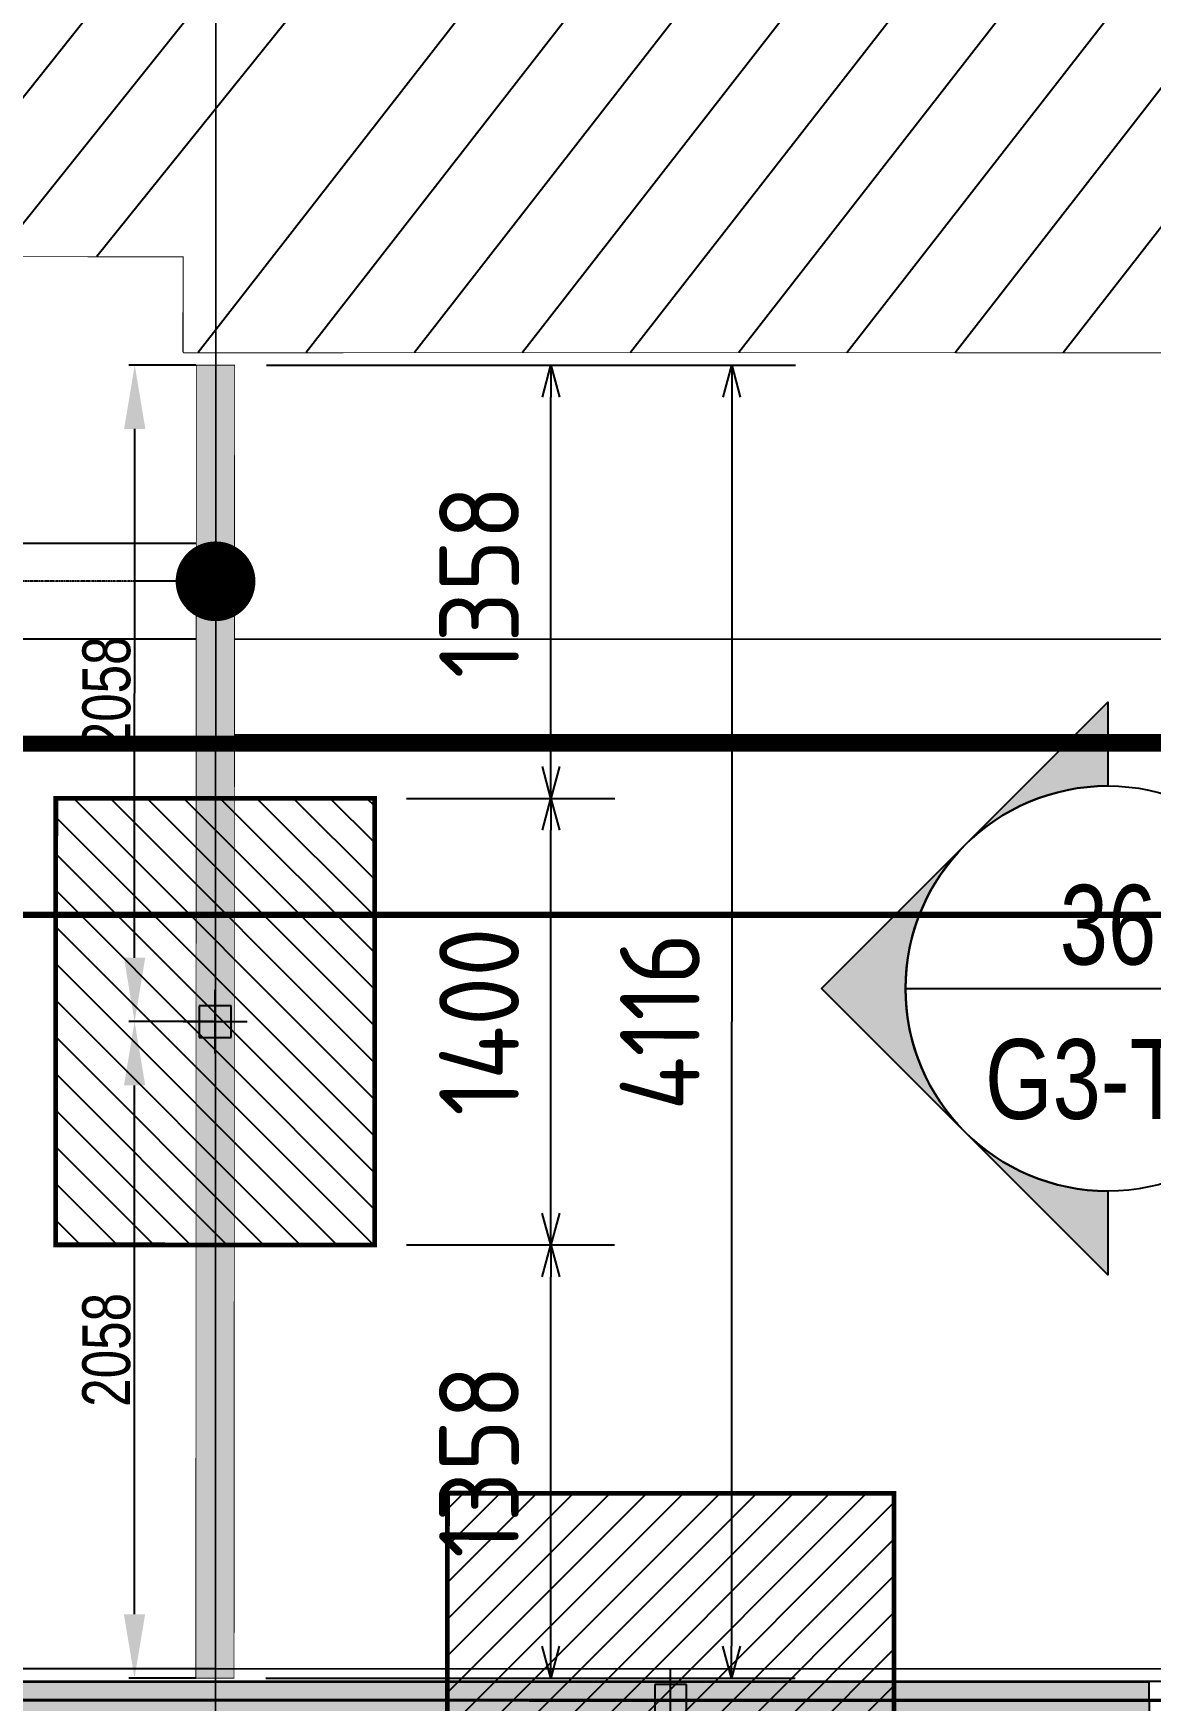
# Model space of a CAD drawing. Header units: centimetres. Extents: x -6122352 to 7132207, y -1694241 to 1947892.
# Drawn here: x 122251 to 125755, y -108471 to -103244 of the extents above; entities that cross this region are included whole.
import ezdxf
from ezdxf.enums import TextEntityAlignment as Align
from ezdxf.xclip import XClip

# ---------------------------------------------------------------- set-up
doc = ezdxf.new("R2010")
doc.units = ezdxf.units.CM
doc.header["$MEASUREMENT"] = 0
doc.header["$XCLIPFRAME"] = 2
doc.header["$PDMODE"] = 66
doc.header["$PDSIZE"] = 100
doc.linetypes.add('DASHED2', pattern=[0.375, 0.25, -0.125])
doc.linetypes.add('XR-AR-END-SETTING OUT PLAN$0$23261-XR-AR-SI-GF$0$HIDDEN', pattern=[0.375, 0.25, -0.125])
for name, color, linetype in [('00-MI-DIM', 7, 'Continuous'), ('23585-XR-AR-BOUNDARY WALLS AND SETBACKS$0$setback', 7, 'XR-AR-END-SETTING OUT PLAN$0$23261-XR-AR-SI-GF$0$HIDDEN'), ('@MI-FOOTINGS', 7, 'Continuous'), ('@MI-REF LAYER', 7, 'Continuous'), ('@MI-TYPE-02', 6, 'Continuous'), ('B_TH_4', 7, 'Continuous'), ('XR-AR-END-SETTING OUT PLAN$0$23585-XR-AR-END-GROUND FLOOR$0$A-Flor-Strs', 1, 'Continuous'), ('XR-AR-MID-SETTING OUT FOR MASTER$0$23585-XR-AR-MID-GROUND FLOOR$0$A-Flor-Strs', 1, 'Continuous')]:
    doc.layers.add(name, color=color, linetype=linetype)
doc.layers.add('08-Compound Wall-2', color=6, linetype='Continuous', lineweight=25, true_color=0xff00ff)
doc.layers.add('23585-XR-AR-DAMAC PLOT LIMITS$0$1-End units', color=7, linetype='Continuous', lineweight=5, true_color=0xf8991e)
for name, color, linetype, lineweight in [('23585-XR-AR-DAMAC PLOT LIMITS$0$1-Mid units', 41, 'Continuous', 5), ('@ Foundations', 4, 'DASHED2', 50), ('A-ANNO-TEXT', 3, 'Continuous', 25), ('XR-AR-END-SETTING OUT PLAN$0$23585-XR-AR-END-GROUND FLOOR$0$A-GLAZ-SILL', 8, 'Continuous', 5), ('XR-AR-END-SETTING OUT PLAN$0$23585-XR-AR-END-GROUND FLOOR$0$A-GLAZ-WNDO', 232, 'Continuous', 9), ('XR-AR-END-SETTING OUT PLAN$0$23585-XR-AR-END-GROUND FLOOR$0$A-WALL', 7, 'Continuous', 30), ('XR-AR-MID-SETTING OUT FOR MASTER$0$23585-XR-AR-MID-GROUND FLOOR$0$$A-GLAZ-WNDO', 232, 'Continuous', 9), ('XR-AR-MID-SETTING OUT FOR MASTER$0$23585-XR-AR-MID-GROUND FLOOR$0$A-GLAZ-SILL', 8, 'Continuous', 5), ('XR-AR-MID-SETTING OUT FOR MASTER$0$23585-XR-AR-MID-GROUND FLOOR$0$A-GLAZ-WNDO', 232, 'Continuous', 9), ('XR-AR-MID-SETTING OUT FOR MASTER$0$23585-XR-AR-MID-GROUND FLOOR$0$A-WALL', 7, 'Continuous', 30)]:
    doc.layers.add(name, color=color, linetype=linetype, lineweight=lineweight)
doc.styles.add('Arial Narrow', font='ARIALN.TTF', dxfattribs={"width": 0.95, "height": 500})
doc.styles.add('JWC 1.50MM', font='GOTHIC.TTF', dxfattribs={"width": 0.8, "height": 1.5})
doc.styles.add('Schueco-BEMSTIL', font='isocpeur.ttf', dxfattribs={"width": 0.9})
doc.dimstyles.new('JWC - 1.5', dxfattribs={"dimtxt": 1.5, "dimasz": 2, "dimexe": 0.18, "dimexo": 0.06, "dimgap": 0.09, "dimtad": 1, "dimtoh": 1, "dimdec": 0, "dimzin": 0, "dimdsep": 46, "dimtxsty": 'JWC 1.50MM', "dimcen": 0.09, "dimclrd": 1, "dimclre": 1, "dimclrt": 2, "dimadec": 0, "dimazin": 0, "dimtfac": 1, "dimtdec": 0, "dimtofl": 0, "dimtmove": 0, "dimatfit": 3, "dimfxl": 30, "dimtolj": 1, "dimtzin": 0, "dimarcsym": 0})
doc.dimstyles.new('MI- JWC-TXT-2.5 MM', dxfattribs={"dimscale": 1.5, "dimtxt": 2.5, "dimasz": 1, "dimexe": 2, "dimexo": 1, "dimgap": 1, "dimtad": 1, "dimdec": 0, "dimdsep": 46, "dimtxsty": 'Schueco-BEMSTIL', "dimblk": 'OPEN30', "dimcen": 0, "dimdle": 2, "dimclrd": 140, "dimclre": 8, "dimclrt": 40, "dimadec": 0, "dimazin": 2, "dimtfac": 1, "dimtdec": 0, "dimtix": 1, "dimtmove": 2, "dimatfit": 3, "dimldrblk": 'OPEN', "dimfxl": 2, "dimlwd": -1, "dimlwe": -1, "dimarcsym": 0})
pattern_1 = [(45, (0, 0), (-57.45242597140699, 57.45242597140699), [])]

# ---------------------------------------------------------------- blocks, each defined once
blk = doc.blocks.new('23585-XR-AR-BOUNDARY WALLS AND SETBACKS')
at = {"layer": '08-Compound Wall-2'}
blk.add_lwpolyline([(496514.6252557298, 2768906.002830742), (496532.2463287459, 2768889.856587013), (496534.3067708811, 2768892.105257509), (496538.3601700577, 2768896.529056611), (496542.4137756815, 2768900.952862748), (496546.4671700585, 2768905.376656611), (496550.520570064, 2768909.800456605), (496554.5739700577, 2768914.224256611), (496560.6192522304, 2768920.821795322), (496542.9971857687, 2768936.967041038)], dxfattribs=at)
at = {"layer": '23585-XR-AR-BOUNDARY WALLS AND SETBACKS$0$setback', "ltscale": 40, "const_width": 0.05}
blk.add_lwpolyline([(496532.0673623674, 2768893.95391039), (496532.1686264705, 2768894.064425312), (496536.2220017799, 2768898.488198366), (496540.2756266847, 2768902.912025546), (496544.3290017809, 2768907.335798366), (496548.382401789, 2768911.759598364), (496552.4358017773, 2768916.183398364), (496556.5893923498, 2768920.716433185), (496542.2115776765, 2768933.889312271), (496538.0586421989, 2768929.356943275), (496534.0052491076, 2768924.933150815), (496529.9518491079, 2768920.509350816), (496525.8982013824, 2768916.085698731), (496521.844849108, 2768911.661950815), (496517.6903034673, 2768907.127653947), (496532.0673623674, 2768893.95391039)], dxfattribs=at)
blk = doc.blocks.new('A$C9d9485f6')
at = {"layer": 'A-ANNO-TEXT', "rotation": 312.4881850805905}
blk.add_blockref('23585-XR-AR-BOUNDARY WALLS AND SETBACKS', (-2377088.534775567, -1504219.252137818), dxfattribs=at)
blk = doc.blocks.new('23585-XR-AR-DAMAC PLOT LIMITS')
at = {"layer": '23585-XR-AR-DAMAC PLOT LIMITS$0$1-End units', "color": 251, "true_color": 0x636466}
for points in [[(496560.8280999996, 2768920.901699999), (496554.6476999996, 2768914.1567), (496536.9527000003, 2768930.370300001), (496543.1322999997, 2768937.114499999)], [(496578.5225, 2768904.6873), (496572.3428999996, 2768897.9429), (496554.6476999996, 2768914.1567), (496560.8280999996, 2768920.901699999)]]:
    blk.add_lwpolyline(points, close=True, dxfattribs=at)
at = {"layer": '23585-XR-AR-DAMAC PLOT LIMITS$0$1-Mid units', "color": 251, "true_color": 0x636466}
for points in [[(496550.5943, 2768909.732899999), (496532.8992999997, 2768925.9465), (496536.9527000003, 2768930.370300001), (496554.6476999996, 2768914.1567)], [(496550.5943, 2768909.732899999), (496554.6476999996, 2768914.1567), (496572.3428999996, 2768897.9429), (496568.2895, 2768893.519099999)]]:
    blk.add_lwpolyline(points, close=True, dxfattribs=at)
blk = doc.blocks.new('A$Cf093b529')
at = {"layer": 'A-ANNO-TEXT'}
blk.add_blockref('23585-XR-AR-DAMAC PLOT LIMITS', (-495391.9901121984, -2768603.441896566), dxfattribs=at)
blk = doc.blocks.new('XR-AR-END-SETTING OUT PLAN')
at = {"layer": 'XR-AR-END-SETTING OUT PLAN$0$23585-XR-AR-END-GROUND FLOOR$0$A-Flor-Strs', "color": 8}
for points in [[(3000.084657981992, 19773.27214288712), (3000.084658399224, 20973.27214384079), (9090.020709103266, 20973.16710468142)], [(3300.084657981992, 19773.27214288712), (3300.084658041596, 20673.27217292786), (9090.0155365165, 20673.27206735766)]]:
    blk.add_lwpolyline(points, dxfattribs=at)
at = {"layer": 'XR-AR-END-SETTING OUT PLAN$0$23585-XR-AR-END-GROUND FLOOR$0$A-GLAZ-SILL', "color": 252}
blk.add_line((3550.084660366178, 19523.35189294815), (8750.084660485387, 19523.35189342499), dxfattribs=at)
at = {"layer": 'XR-AR-END-SETTING OUT PLAN$0$23585-XR-AR-END-GROUND FLOOR$0$A-GLAZ-WNDO', "color": 252}
for p, q in [((6150.084660366178, 19773.35189342499), (8750.084660246968, 19773.35189294815)), ((7410.084660485387, 19623.35189294815), (7410.084660306573, 19773.35189294815)), ((7460.084660425782, 19773.35189247131), (7460.084660127759, 19623.35189342499)), ((8700.084660306573, 19623.35189294815), (8700.084660485387, 19773.35189342499)), ((8750.084660246968, 19773.35189294815), (8750.084660485387, 19523.35189342499)), ((8750.084660127759, 19623.35189294815), (6150.084660485387, 19623.35189294815))]:
    blk.add_line(p, q, dxfattribs=at)
blk.add_lwpolyline([(7460.084660306573, 19723.35189294815), (8700.084660604596, 19723.35189294815)], dxfattribs=at)
for points in [[(6150.084660425782, 19563.35189294815), (6230.084660366178, 19563.35189390182), (6230.084660485387, 19613.35189342499), (6150.084660485387, 19613.35189342499)], [(6230.084660366178, 19563.35189390182), (7440.084660246968, 19563.35189294815), (7440.084660246968, 19613.35189199448), (6230.084660485387, 19613.35189342499)], [(7520.084660544991, 19563.35189199448), (7440.084660246968, 19563.35189294815), (7440.084660246968, 19613.35189199448), (7520.084660485387, 19613.35189294815)]]:
    blk.add_lwpolyline(points, close=True, dxfattribs=at)
at = {"layer": 'XR-AR-END-SETTING OUT PLAN$0$23585-XR-AR-END-GROUND FLOOR$0$A-WALL', "color": 8}
for points in [[(9250.08550722897, 19773.2721414566), (8750.084660485387, 19773.35278987885), (8750.084660306573, 19523.27034950256), (9250.027719274163, 19523.38991355896)], [(9250.102083459496, 6650.001490592957), (9050.100989297032, 6650.001235485077), (9050.10098965466, 8750.000639915466), (6850.11106570065, 8750.002635478973), (6850.111066058278, 8700.0026679039), (6750.111065879464, 8700.002668380737), (6750.111065879464, 8750.000871658325), (6650.111065939069, 8750.000871658325), (6650.111065283418, 8850.002022743225), (6950.111065164208, 8850.002250671387), (6950.111065879464, 8899.99970960617), (7050.111065879464, 8899.99970817566), (7050.11106570065, 8850.002797603607), (9050.099628582597, 8850.000640392303), (9050.10098899901, 10349.9981546402), (7050.11106581986, 10349.99975156784), (7050.111065998673, 9799.999710083008), (6950.11106570065, 9799.999708652496), (6950.112433806062, 10550.00580835342), (7050.108891561627, 10550.00580835342), (7050.104876235127, 10449.99988079071), (9050.099116638303, 10449.9981546402), (9049.948119357228, 19523.36598014832), (9249.950268521905, 19523.36597967148)]]:
    blk.add_lwpolyline(points, close=True, dxfattribs=at)
blk = doc.blocks.new('END UNIT')
at = {"xscale": 0.001, "yscale": 0.001, "zscale": 0.001}
blk.add_blockref('XR-AR-END-SETTING OUT PLAN', (-9.150201729830158, 0), dxfattribs=at)
blk = doc.blocks.new('XR-AR-MID-SETTING OUT FOR MASTER$0$23585-XR-AR-MID-GROUND FLOOR$0$945-4P-1-101-GROUND FLOOR PLAN$0$XR-MIDDLE-GROUND FLOOR PLAN$0$A$C446944C1')
at = {"layer": 'XR-AR-MID-SETTING OUT FOR MASTER$0$23585-XR-AR-MID-GROUND FLOOR$0$A-GLAZ-SILL', "color": 252}
blk.add_line((-2.733431756496429e-07, -4.737777635455132e-05), (5.199999726377428, -4.737754352390766e-05), dxfattribs=at)
for points in [[(2.208076124545187, -0.02284434624016285), (2.208076124545187, -0.1242443462833762), (2.093846930889413, -0.07354434626176953), (2.208076124545187, -0.02284434624016285)], [(2.991923328721896, -0.02284434624016285), (2.991923328721896, -0.1242443462833762), (3.106152522144839, -0.07354434579610825), (2.991923328721896, -0.02284434624016285)]]:
    blk.add_lwpolyline(points, dxfattribs=at)
at = {"layer": 'XR-AR-MID-SETTING OUT FOR MASTER$0$23585-XR-AR-MID-GROUND FLOOR$0$A-GLAZ-WNDO', "color": 252}
for p, q in [((5.199999726610258, 0.2499526219908148), (-2.735760062932968e-07, 0.2499526222236454)), ((-2.735760062932968e-07, 0.2499526222236454), (-2.733431756496429e-07, -4.737777635455132e-05)), ((0.04999972670339048, 0.0999526223167777), (0.04999972647055984, 0.2499526219908148)), ((1.284999726805836, 0.2499526222236454), (1.284999726805836, 0.09995262185111642)), ((1.334999726619571, 0.09995262208394706), (1.334999726619571, 0.2499526222236454)), ((3.864999726880342, 0.0999526223167777), (3.864999726880342, 0.2499526224564761)), ((3.914999726694077, 0.2499526222236454), (3.914999726694077, 0.09995262185111642)), ((5.149999726563692, 0.09995262254960835), (5.149999726796523, 0.2499526222236454)), ((5.199999726610258, 0.2499526219908148), (5.199999726377428, -4.737754352390766e-05)), ((-2.733431756496429e-07, 0.09995262208394706), (2.599999726517126, 0.09995262185111642)), ((5.199999726610258, 0.0999526223167777), (2.599999726517126, 0.09995262185111642))]:
    blk.add_line(p, q, dxfattribs=at)
for points in [[(1.284999726805836, 0.1999526221770793), (0.04999972647055984, 0.1999526226427406)], [(3.914999726694077, 0.1999526221770793), (5.149999726796523, 0.1999526219442487)]]:
    blk.add_lwpolyline(points, dxfattribs=at)
for points in [[(1.224999726749957, 0.03995262226089835), (1.304999726824462, 0.03995262226089835), (1.304999726824462, 0.08995262207463384), (1.224999726517126, 0.08995262230746448)], [(2.51999972644262, 0.03995262226089835), (1.304999726824462, 0.03995262226089835), (1.304999726824462, 0.08995262207463384), (2.519999726675451, 0.08995262207463384)], [(2.599999726517126, 0.03995262226089835), (2.51999972644262, 0.03995262226089835), (2.519999726675451, 0.08995262207463384), (2.599999726517126, 0.08995262254029512)], [(2.599999726517126, 0.03995262226089835), (2.679999726591632, 0.03995262202806771), (2.679999726591632, 0.08995262254029512), (2.599999726517126, 0.08995262254029512)], [(2.679999726591632, 0.03995262202806771), (3.89499972644262, 0.039952622493729), (3.894999726675451, 0.08995262207463384), (2.679999726591632, 0.08995262254029512)], [(3.974999726749957, 0.039952622493729), (3.89499972644262, 0.039952622493729), (3.894999726675451, 0.08995262207463384), (3.974999726749957, 0.08995262230746448)]]:
    blk.add_lwpolyline(points, close=True, dxfattribs=at)
blk = doc.blocks.new('XR-AR-MID-SETTING OUT FOR MASTER')
at = {"layer": 'XR-AR-MID-SETTING OUT FOR MASTER$0$23585-XR-AR-MID-GROUND FLOOR$0$A-Flor-Strs', "color": 8}
for p, q in [((60.05534254956096, 20672.92354680672), (5940.045863168596, 20672.65234583314)), ((60.04151019822535, 20372.92400187173), (5940.031380742199, 20372.65280095958))]:
    blk.add_line(p, q, dxfattribs=at)
at = {"layer": 'XR-AR-MID-SETTING OUT FOR MASTER$0$23585-XR-AR-MID-GROUND FLOOR$0$A-WALL', "color": 8}
for points in [[(99.99999931454659, 19472.65428209305), (-99.99999925494194, 19472.65428256989), (-99.998236566782, 5500.00000667572), (100.0017631351948, 5500.000006198883), (99.9995484650135, 8850.141927242279), (1100.048611491919, 8850.10940027237), (1100.048611015081, 8950.109399795532), (100.03925588727, 8950.072475910187), (100.0088088810444, 10949.9982419014), (2099.951952844858, 10949.99824142456), (2099.998660355806, 9950.143901348114), (2199.988806992769, 9950.143900871277), (2200.057162195444, 11149.97698402405), (2100.075846284628, 11149.97698354721), (2100.039519578218, 11049.97698402405), (100.0088088810444, 11049.99824142456)], [(100.0000008046627, 19472.65428304672), (400.0004432499409, 19472.65428209305), (400.0004433095455, 19222.70159435272), (99.99999997019768, 19222.70159482956)]]:
    blk.add_lwpolyline(points, close=True, dxfattribs=at)
at = {"layer": 'XR-AR-MID-SETTING OUT FOR MASTER$0$23585-XR-AR-MID-GROUND FLOOR$0$$A-GLAZ-WNDO', "color": 8, "xscale": -1000, "yscale": 1000, "zscale": 1000}
blk.add_blockref('XR-AR-MID-SETTING OUT FOR MASTER$0$23585-XR-AR-MID-GROUND FLOOR$0$945-4P-1-101-GROUND FLOOR PLAN$0$XR-MIDDLE-GROUND FLOOR PLAN$0$A$C446944C1', (5600.000170022249, 19222.70166015625), dxfattribs=at)
blk = doc.blocks.new('MID UNIT')
at = {"xscale": 0.001, "yscale": 0.001, "zscale": 0.001}
blk.add_blockref('XR-AR-MID-SETTING OUT FOR MASTER', (0, 0), dxfattribs=at)
blk = doc.blocks.new('TH_4')
blk.add_blockref('END UNIT', (495802.3053798428, 2769130.514097063))
blk.add_blockref('MID UNIT', (495802.3053798428, 2769130.514097063))
blk = doc.blocks.new('A$C780da55d')
at = {"layer": 'B_TH_4', "xscale": 1.000039159572381, "yscale": 1.000039159572381, "zscale": 1.000039159572381}
blk.add_blockref('TH_4', (-495814.0704651335, -2769239.302089663), dxfattribs=at)
blk = doc.blocks.new('23585-XR-AR-MALDIVE-2$0$TH_4')
blk.add_blockref('A$C780da55d', (495794.655359471, 2769130.864096801))
at = {"layer": '@ Foundations', "linetype": 'DASHED2', "ltscale": 0.25}
blk.add_lwpolyline([(495800.9554024774, 2769144.30675929), (495803.6554024774, 2769144.30675929), (495803.6554024774, 2769149.65675929), (495800.9554024774, 2769149.65675929)], close=True, dxfattribs=at)
blk = doc.blocks.new('A$Cc84df2ca')
at = {"color": 1, "true_color": 0xeb0000, "const_width": 0.01}
blk.add_lwpolyline([(33.14837637357414, 3.778585232794285e-05), (27.1483715409413, 0), (21.1483790515922, 0.0002447874285280704), (15.14837421895936, 0.0002070018090307713), (9.148369384929538, 0.0001692157238721848), (0.001146321650594473, 0.0001739775761961937), (0, 24.00009523076005), (9.14835335733369, 24.00004108878784), (15.14835819089785, 24.00007887603715), (21.14836302306503, 24.00011666072533), (27.14836785756052, 24.00015444727615), (33.14850780414417, 24.00004477263428), (39.14851263724267, 24.00008255988359), (42.29842148628086, 24.00006402377039), (42.29815494269133, 0.0002044944558292627)], close=True, dxfattribs=at)
blk = doc.blocks.new('A$C3d83a01e')
at = {"color": 1, "true_color": 0xeb0000, "const_width": 0.007999999999999997}
blk.add_lwpolyline([(45.15008030319586, 3.749225288629532e-05), (39.1500754696317, 2.328306436538696e-10), (33.15008298167959, 0.0002450824249535799), (27.15007814858109, 0.0002075911033898592), (21.15007331455126, 0.0001700993161648512), (15.15006848284975, 0.0001326084602624178), (9.150063648354262, 9.511574171483517e-05), (1.485226675868034e-05, 0.000223775627091527), (0, 24.00009564775974), (2.850095984525979, 24.0001518309582), (9.150061142165214, 24.00024956325069), (12.00000966666266, 24.00017063063569), (15.14991851523519, 24.00015193992294), (21.14992334926501, 24.00018943217583), (27.15006329584867, 24.00007946393453), (33.15006813034415, 24.00011695548892), (39.15007296297699, 24.00015444681048), (45.15007779654115, 24.0001919392962), (54.29843115294352, 24.00013734982349), (54.29745082743466, 0.0001673968508839607)], close=True, dxfattribs=at)
blk = doc.blocks.new('_Dot')
at = {"color": 0, "linetype": 'ByBlock', "lineweight": -2}
blk.add_line((-0.5, 0), (-1, 0), dxfattribs=at)
at = {"color": 0, "linetype": 'ByBlock', "const_width": 0.5}
blk.add_lwpolyline([(-0.25, 0, 1), (0.25, 0, 1)], format="xyb", close=True, dxfattribs=at)
blk = doc.blocks.new('A$Cc9adf89e')
at = {"color": 1, "true_color": 0xeb0000, "const_width": 0.01}
blk.add_lwpolyline([(34.72859038040042, -22.72902049310505), (28.72858554770937, -22.72905827872455), (22.72859305830207, -22.72881349129602), (16.72858822613489, -22.72885127691552), (10.72858339169761, -22.72888906300068), (1.581360328709707, -22.72888430161402), (1.580214007000905, 1.271036951802671), (10.7285673643928, 1.270982810296118), (16.72857219778234, 1.271020597312599), (22.72857703006594, 1.271058382000774), (28.72858186450321, 1.271096168551594), (34.72872181079583, 1.270986494142562), (40.72872664424358, 1.271024281159043), (43.87863549351459, 1.271005745045841), (43.87836894957582, -22.72885378403589)], close=True, dxfattribs=at)
blk = doc.blocks.new('A$Ce49f4eae')
at = {"color": 1, "true_color": 0xeb0000, "const_width": 0.008}
blk.add_lwpolyline([(45.15010007313685, 0.5988855022005737), (39.15009523957269, 0.5988480099476874), (33.15010275162058, 0.5990930921398103), (27.15009791898774, 0.5990556008182466), (21.15009308495792, 0.5990181090310216), (15.15008825279074, 0.5989806181751192), (9.150083418760914, 0.5989431259222329), (3.462267341092229e-05, 0.5990717853419483), (1.976994099095464e-05, 24.59894365770742), (2.85011575446697, 24.59899984067306), (9.150080912106205, 24.59909757273272), (12.00002943660365, 24.59901864035055), (15.14993828564184, 24.5989999496378), (21.149943119206, 24.59903744189069), (27.15008306578966, 24.59892747364938), (33.15008790028514, 24.59896496543661), (39.15009273291798, 24.59900245675817), (45.15009756648215, 24.59903994901106), (54.29845092335017, 24.59898535953835), (54.29747059784131, 0.5990154063329101)], close=True, dxfattribs=at)
blk = doc.blocks.new('_Open30')
at = {"color": 0, "linetype": 'ByBlock', "lineweight": -2}
for p, q in [((-1, 0.26794919), (0, 0)), ((0, 0), (-1, -0.26794919)), ((0, 0), (-1, 0))]:
    blk.add_line(p, q, dxfattribs=at)
blk = doc.blocks.new('*D1514')
at = {"layer": '@MI-TYPE-02', "color": 8, "transparency": 16777216}
for p, q in [((384376.6838394998, -160713.3230896037), (386035.3078712264, -160713.6180734079)), ((384375.0612903906, -164829.8083645551), (386034.5757604467, -164830.1035067224))]:
    blk.add_line(p, q, dxfattribs=at)
at = {"layer": '@MI-TYPE-02', "color": 140, "transparency": 16777216}
blk.add_line((385835.2900895392, -160813.5825021259), (385834.5935484599, -164730.0679386035), dxfattribs=at)
at = {"layer": 'Defpoints', "color": 0, "transparency": 16777216}
for p in [(384276.6838410813, -160713.3053047535), (384275.0612919721, -164829.7905797049), (385834.5757636097, -164830.067937022)]:
    blk.add_point(p, dxfattribs=at)
at = {"layer": '@MI-TYPE-02', "color": 140, "transparency": 16777216, "xscale": 100, "yscale": 100, "zscale": 100}
for p, rotation in [((385835.3078743894, -160713.5825037074), 89.9898100313855), ((385834.5757636097, -164830.067937022), 269.9898100313856)]:
    blk.add_blockref('_Open30', p, dxfattribs=dict(at, rotation=rotation))
at = {"layer": '@MI-TYPE-02', "color": 40, "transparency": 16777216, "insert": (385609.9418225579, -162771.7852044517), "char_height": 250, "attachment_point": 5, "rotation": 89.98981003138552, "style": 'Schueco-BEMSTIL'}
blk.add_mtext('4116', dxfattribs=at)
blk = doc.blocks.new('_Open')
at = {"color": 0, "linetype": 'ByBlock', "lineweight": -2}
for p, q in [((-1, 0.1666666666666667), (0, 0)), ((-1, -0.1666666666666667), (0, 0)), ((0, 0), (-1, 0))]:
    blk.add_line(p, q, dxfattribs=at)
blk = doc.blocks.new('T2-SINGLE FOOTING')
at = {"layer": '@MI-FOOTINGS', "transparency": 33554679}
h = blk.add_hatch(dxfattribs=at)
h.set_pattern_fill('ANSI31', color=8, scale=650)
h.set_pattern_definition(pattern_1)
h.paths.add_polyline_path([(-700, 500), (700, 500), (700, -500), (-700, -500)])
at = {"layer": '@MI-FOOTINGS', "color": 62, "const_width": 15}
blk.add_lwpolyline([(-700, 500), (700, 500), (700, -500), (-700, -500)], close=True, dxfattribs=at)
at = {"layer": '@MI-FOOTINGS', "color": 30}
blk.add_point((0, 0), dxfattribs=at)
blk = doc.blocks.new('*D1544')
at = {"color": 1, "lineweight": -2, "transparency": 16777216}
for p, q in [((384209.8725703954, -162771.525594889), (383945.1955765732, -162771.4785224813)), ((383962.8650925469, -164629.7134916206), (383963.1600065881, -162971.4817205914)), ((384154.9139397166, -164829.747650384), (383944.8295231312, -164829.7102871846))]:
    blk.add_line(p, q, dxfattribs=at)
at = {"color": 1, "transparency": 16777216}
for points in [[(383929.826673782, -162971.475792308), (383996.4933393943, -162971.4876488748), (383963.1955762885, -162771.4817237544)], [(383929.5317597408, -164629.7075633372), (383996.1984253531, -164629.719419904), (383962.8295228465, -164829.7134884576)]]:
    blk.add_solid(points, dxfattribs=at)
at = {"layer": 'Defpoints', "color": 0, "transparency": 16777216}
for p in [(383963.1955762885, -162771.4817237544), (384215.8725703005, -162771.52666198), (384160.9139396218, -164829.748717475)]:
    blk.add_point(p, dxfattribs=at)
at = {"color": 2, "transparency": 16777216, "insert": (383875.2396073798, -163800.5819958195), "char_height": 150, "attachment_point": 5, "rotation": 89.98981003138552, "style": 'JWC 1.50MM'}
blk.add_mtext('\\A1;2058', dxfattribs=at)
blk = doc.blocks.new('*D1546')
at = {"color": 1, "lineweight": -2, "transparency": 16777216}
for p, q in [((384154.7514084415, -160713.2620588747), (383945.5616338509, -160713.224854786)), ((383963.2311459292, -162571.4817269174), (383963.5260638658, -160913.228052896)), ((384209.8725703954, -162771.525594889), (383945.1955765135, -162771.4785224813))]:
    blk.add_line(p, q, dxfattribs=at)
at = {"color": 1, "transparency": 16777216}
for points in [[(383930.1927310597, -160913.2221246126), (383996.859396672, -160913.2339811794), (383963.5616335662, -160713.228056059)], [(383929.8978131231, -162571.475798634), (383996.5644787354, -162571.4876552008), (383963.1955762288, -162771.4817237544)]]:
    blk.add_solid(points, dxfattribs=at)
at = {"layer": 'Defpoints', "color": 0, "transparency": 16777216}
for p in [(383963.5616335662, -160713.228056059), (384160.7514083466, -160713.2631259657), (384215.8725703005, -162771.52666198)]:
    blk.add_point(p, dxfattribs=at)
at = {"color": 2, "transparency": 16777216, "insert": (383875.6056627099, -161742.3392796202), "char_height": 150, "attachment_point": 5, "rotation": 89.98981003138552, "style": 'JWC 1.50MM'}
blk.add_mtext('\\A1;2058', dxfattribs=at)
blk = doc.blocks.new('*D1535')
at = {"color": 8, "transparency": 16777216}
for p, q in [((384815.7480668802, -163471.6333599962), (385468.1654084511, -163471.749391445)), ((384375.0612903906, -164829.8083645551), (385467.9238451258, -164830.0027285265))]:
    blk.add_line(p, q, dxfattribs=at)
at = {"color": 140, "transparency": 16777216}
blk.add_line((385267.9416331391, -164729.9671604075), (385268.1476267639, -163571.713820163), dxfattribs=at)
at = {"layer": 'Defpoints', "color": 0, "transparency": 16777216}
for p in [(384715.7480684617, -163471.615575146), (385268.1654116141, -163471.7138217445), (384275.0612919721, -164829.7905797049)]:
    blk.add_point(p, dxfattribs=at)
at = {"color": 140, "transparency": 16777216, "xscale": 100, "yscale": 100, "zscale": 100}
for p, rotation in [((385268.1654116141, -163471.7138217445), 89.98981003138552), ((385267.9238482889, -164829.967158826), 269.9898100313856)]:
    blk.add_blockref('_Open30', p, dxfattribs=dict(at, rotation=rotation))
at = {"color": 40, "transparency": 16777216, "insert": (385043.0446335099, -164150.8004743723), "char_height": 250, "attachment_point": 5, "rotation": 89.98981003138552, "style": 'Schueco-BEMSTIL'}
blk.add_mtext('1358', dxfattribs=at)
blk = doc.blocks.new('*D1524')
at = {"color": 8, "transparency": 16777216}
for p, q in [((384815.9970547425, -162071.6333821373), (385468.4143963134, -162071.749413586)), ((384815.7480668802, -163471.6333599962), (385468.1654084105, -163471.749391445))]:
    blk.add_line(p, q, dxfattribs=at)
at = {"color": 140, "transparency": 16777216}
blk.add_line((385268.1831964237, -163371.713823326), (385268.3966146262, -162171.7138423041), dxfattribs=at)
at = {"layer": 'Defpoints', "color": 0, "transparency": 16777216}
for p in [(384715.997056324, -162071.615597287), (385268.4143994764, -162071.7138438856), (384715.7480684617, -163471.615575146)]:
    blk.add_point(p, dxfattribs=at)
at = {"color": 140, "transparency": 16777216, "xscale": 100, "yscale": 100, "zscale": 100}
for p, rotation in [((385268.4143994764, -162071.7138438856), 89.98981003138552), ((385268.1654115735, -163471.7138217445), 269.9898100313856)]:
    blk.add_blockref('_Open30', p, dxfattribs=dict(at, rotation=rotation))
at = {"color": 40, "transparency": 16777216, "insert": (385043.2899090833, -162771.6738169021), "char_height": 250, "attachment_point": 5, "rotation": 89.98981003138552, "style": 'Schueco-BEMSTIL'}
blk.add_mtext('1400', dxfattribs=at)
blk = doc.blocks.new('*D1525')
at = {"color": 8, "transparency": 16777216}
for p, q in [((384376.6838394997, -160713.3230896037), (385468.6559558256, -160713.5172952119)), ((384815.9970547425, -162071.6333821373), (385468.414396274, -162071.749413586))]:
    blk.add_line(p, q, dxfattribs=at)
at = {"color": 140, "transparency": 16777216}
blk.add_line((385268.4321842873, -161971.7138454671), (385268.6381741384, -160813.48172393), dxfattribs=at)
at = {"layer": 'Defpoints', "color": 0, "transparency": 16777216}
for p in [(384276.6838410812, -160713.3053047534), (385268.6559589886, -160713.4817255115), (384715.997056324, -162071.615597287)]:
    blk.add_point(p, dxfattribs=at)
at = {"color": 140, "transparency": 16777216, "xscale": 100, "yscale": 100, "zscale": 100}
for p, rotation in [((385268.6559589886, -160713.4817255115), 89.98981003138552), ((385268.4143994371, -162071.7138438856), 269.9898100313856)]:
    blk.add_blockref('_Open30', p, dxfattribs=dict(at, rotation=rotation))
at = {"color": 40, "transparency": 16777216, "insert": (385043.5351827712, -161392.5577687855), "char_height": 250, "attachment_point": 5, "rotation": 89.98981003138552, "style": 'Schueco-BEMSTIL'}
blk.add_mtext('1358', dxfattribs=at)
blk = doc.blocks.new('T2-FOOTING PLAN')
at = {"layer": '@MI-FOOTINGS', "transparency": 33554679}
h = blk.add_hatch(dxfattribs=at)
h.set_pattern_fill('ANSI31', color=8, scale=650)
h.set_pattern_definition(pattern_1)
h.paths.add_polyline_path([(-700, 650), (700, 650), (700, -650), (-700, -650)])
at = {"layer": '@MI-FOOTINGS', "color": 160, "true_color": 0x3340f0, "const_width": 15}
blk.add_lwpolyline([(-700, 650), (700, 650), (700, -650), (-700, -650)], close=True, dxfattribs=at)
at = {"layer": '@MI-FOOTINGS', "color": 30}
blk.add_point((0, 0), dxfattribs=at)
blk = doc.blocks.new('*U2657')
at = {"layer": '@MI-TYPE-02'}
h = blk.add_hatch(color=256, dxfattribs=at)
h.dxf.hatch_style = 1
h.paths.add_polyline_path([(-12088.18229381589, 60.11631522991229), (-6088.247499700228, 60.18294373981189), (-6087.821208613634, -59.81629907409661), (-12087.75600272929, -59.88292758399621)])
blk.add_lwpolyline([(-12088.18229381589, 60.11631522991229), (-6088.247499700228, 60.18294373981189), (-6087.821208613634, -59.81629907409661), (-12087.75600272929, -59.88292758399621)], close=True, dxfattribs=at)
at = {"layer": '@MI-FOOTINGS', "rotation": 359.9898439714545}
blk.add_blockref('T2-FOOTING PLAN', (-7588.010445037857, 1.138276394049171), dxfattribs=at)
blk = doc.blocks.new('*U1871')
h = blk.add_hatch(color=94)
edge = h.paths.add_edge_path()
edge.add_line((-5.853590386044781e-15, -6.350000000000011), (-3.839567134987508e-15, -8.98025612106916))
edge.add_line((-3.839567134987508e-15, -8.98025612106916), (-8.98025612106916, -1.4210854715202e-14))
edge.add_line((-8.98025612106916, -1.364422505680946e-14), (-1.243449787580175e-14, 8.980256121069147))
edge.add_line((-1.308023176029987e-14, 8.980256121069147), (-6.554262137165959e-15, 6.349999999999988))
edge.add_arc((-2.326472348102011e-15, -1.154631945610163e-14), 6.35, 90.00000000000004, 269.9999999999999)
at = {"color": 94}
blk.add_line((-6.35, -5.639932965095795e-15), (6.35, -1.127986593019159e-14), dxfattribs=at)
for points in [[(-5.853590386044781e-15, -6.350000000000011), (-3.839567134987508e-15, -8.98025612106916), (-8.98025612106916, -1.364422505680946e-14), (-1.308023176029987e-14, 8.980256121069147), (-6.554262137165959e-15, 6.349999999999988, 0.9999999999999994)], [(-4.490128060534579, 4.490128060534578, 0.4142135623730951), (-4.490128060534578, -4.49012806053458), (-8.98025612106916, -1.236372533598709e-15), (-4.490128060534585, 4.490128060534578)]]:
    blk.add_lwpolyline(points, format="xyb", close=True)
blk.add_circle((-1.409983241273949e-15, -5.639932965095795e-15), 6.35, dxfattribs=at)
at = {"style": 'Arial Narrow', "width": 0.95, "flags": 8}
blk.add_attdef('VIEWNUMBER', text='', height=2.5, dxfattribs=at).set_placement((-1.409983241273949e-15, -5.639932965095795e-15), align=Align.BOTTOM_CENTER)
blk.add_attdef('SHEETNUMBER', text='', height=2.5, dxfattribs=at).set_placement((-1.409983241273949e-15, -1.587500000000005), align=Align.TOP_CENTER)
blk = doc.blocks.new('M3 REF WITH TABLES')
at = {"color": 1, "const_width": 0.02}
blk.add_lwpolyline([(103.2403307214263, 77.19263965729624), (99.61903187260032, 76.84035642584786), (82.23687852948206, 57.87007450731471), (80.2444145991467, 59.69811484543607), (82.23687852948206, 57.87007450731471), (74.97284804697847, 49.92358668334782), (74.86989864311181, 46.21817815350369)], dxfattribs=at)
blk = doc.blocks.new('G6-PARTITION REAR HALF')
at = {"layer": '@MI-TYPE-02'}
h = blk.add_hatch(color=256, dxfattribs=at)
h.dxf.hatch_style = 1
h.paths.add_polyline_path([(5941.868288872065, 4194.613093179127), (6060.022188599163, 4194.613447657146), (6060.141167843714, 6.322587107802974), (5940.141167843714, 6.322587107832078)])
h.paths.add_polyline_path([(11939.29924806743, 4415.088525276515), (12059.29924806743, 4415.088525276515), (12060.00930107478, -2.950664235424483), (11940.00930129431, -2.95203018050874)])
h.paths.add_polyline_path([(18059.70898426813, 4192.565027894998), (17939.70899181557, 4192.607588393403), (17938.10453776177, 4.317033469873422), (18058.10453021427, 4.274472971381329)])
h.paths.add_polyline_path([(24059.86562734697, 4112.309086222194), (23939.86563489446, 4112.351646720686), (23938.2430857853, -4.133628230723843), (24058.24307823781, -4.17618872915773)])
at = {"layer": '@MI-TYPE-02', "const_width": 2.499999999999999}
blk.add_lwpolyline([(24059.91370162973, 4112.208247762173), (23939.91370917723, 4112.250808260636), (23938.29116006807, -4.234466690773843), (24058.29115252057, -4.277027189207729)], close=True, dxfattribs=at)
at = {"rotation": 89.9898100330467}
blk.add_blockref('T2-SINGLE FOOTING', (23999.10243084893, 2053.986890535656), dxfattribs=at)
at = {"color": 94}
for base, p1, p2, picture, middle in [((23746.79149411473, 4112.285496456607), (23999.10243084893, 2053.986890535656), (23943.98126889515, 4112.250426549988), '*D1546', (23658.83552325837, 3083.1742728955)), ((23746.42543683702, 2054.031828761275), (23944.14380017022, -4.235164959274698), (23999.10243084893, 2053.986890535656), '*D1544', (23658.46946792834, 1024.931556696189))]:
    dim = blk.add_linear_dim(base=base, p1=p1, p2=p2, angle=89.98981003138552, dimstyle='JWC - 1.5', dxfattribs=at)
    dim.commit()
    dim.dimension.update_dxf_attribs({"geometry": picture, "text_midpoint": middle, "insert": (-360216.7701394515, 164825.5135525157)})
for base, p1, p2, picture, middle in [((25051.88581953716, 4112.031827004161), (24499.22691687255, 2753.897955228604), (24059.91370162967, 4112.208247762203), '*D1525', (24826.76504331973, 3432.955783730111)), ((25051.64426002494, 2753.799708630046), (24498.97792901023, 1353.897977369663), (24499.22691687255, 2753.897955228604), '*D1524', (24826.51976963185, 2053.839735613554)), ((25051.39527216263, 1353.799730771105), (24058.29115252057, -4.277027189178625), (24498.97792901023, 1353.897977369663), '*D1535', (24826.27449405839, 674.713078143337))]:
    dim = blk.add_linear_dim(base=base, p1=p1, p2=p2, angle=89.98981003138552, dimstyle='MI- JWC-TXT-2.5 MM')
    dim.commit()
    dim.dimension.update_dxf_attribs({"geometry": picture, "text_midpoint": middle, "insert": (-360216.7701394515, 164825.5135525157)})
at = {"layer": '@MI-TYPE-02'}
dim = blk.add_linear_dim(base=(25617.80562415824, -4.554384506307542), p1=(24059.91370162973, 4112.208247762173), p2=(24058.29115252057, -4.277027189178625), angle=89.98981003138552, dimstyle='MI- JWC-TXT-2.5 MM', dxfattribs=at)
dim.commit()
dim.dimension.update_dxf_attribs({"geometry": '*D1514', "text_midpoint": (25393.17168310646, 2053.728348063916), "insert": (-360216.7701394515, 164825.5135525157)})

msp = doc.modelspace()

# ---------------------------------------------------------------- block references
at = {"layer": '@MI-REF LAYER', "xscale": 1000, "yscale": 1000, "zscale": 1000}
msp.add_blockref('A$C9d9485f6', (-23958.95045533385, 48155.57226163784), dxfattribs=at)
at = {"layer": '@MI-REF LAYER', "color": 10, "xscale": 1000, "yscale": 1000, "zscale": 1000}
for name, p, rotation in [('A$C3d83a01e', (77667.2774733445, -132461.9846023055), 359.989802679316), ('A$Ce49f4eae', (77667.54763645452, -133060.8326698682), 359.9898026783844)]:
    msp.add_blockref(name, p, dxfattribs=dict(at, rotation=rotation))

# ---------------------------------------------------------------- next in the draw order: block references
at = {"layer": '@MI-REF LAYER'}
ref = msp.add_blockref('23585-XR-AR-MALDIVE-2$0$TH_4', (496417964.9591807, 2768957759.234045), dxfattribs=dict(at, xscale=1000, yscale=1000, zscale=1000, rotation=179.9898026793493))
XClip(ref).set_block_clipping_path([(495835.3952632253, 2769130.5143983634), (495835.3955449336, 2769154.454259045), (495832.31072781887, 2769154.454277743), (495826.31069717463, 2769154.4542400045), (495820.3105747942, 2769154.45435022), (495814.30548654683, 2769154.454312696), (495808.3105498841, 2769154.4542752365), (495802.31054505054, 2769154.4543360225), (495793.35712816194, 2769154.454291232), (495793.3583734059, 2769130.514380163)])

# ---------------------------------------------------------------- next in the draw order: linework, layer by layer
at = {"layer": '@MI-REF LAYER', "const_width": 5.000000000000002}
msp.add_lwpolyline([(92675.4538232604, -89964.51177521618), (92671.27349824559, -104238.3423609368), (98921.51899553371, -104239.4547581458), (98921.43785492248, -103938.8251073431), (122722.8712224877, -103943.0612112809), (122722.6830709629, -104243.6908133628), (128972.9285688721, -104244.8032133181), (128976.4423090391, -89970.86702887056), (92675.4538232604, -89964.51177521618)], close=True, dxfattribs=at)

# ---------------------------------------------------------------- next in the draw order: block references
at = {"layer": '00-MI-DIM'}
ref = msp.add_blockref('*U1871', (125620.9265781642, -106238.6340118731), dxfattribs=dict(at, xscale=100, yscale=100, zscale=100))
ref.add_attrib('VIEWNUMBER', '36', dxfattribs={"layer": '0', "height": 250, "style": 'Arial Narrow', "width": 0.95}).set_placement((125620.9265781642, -106238.6340118731), align=Align.BOTTOM_CENTER)
ref.add_attrib('SHEETNUMBER', 'G3-T2', dxfattribs={"layer": '0', "height": 250, "style": 'Arial Narrow', "width": 0.95}).set_placement((125620.9265781642, -106397.3840118731), align=Align.TOP_CENTER)
at = {"layer": '@MI-REF LAYER', "color": 10, "xscale": 1000, "yscale": 1000, "zscale": 1000, "rotation": 179.9897998700953}
msp.add_blockref('A$Cc84df2ca', (131974.648386188, -84471.41671545815), dxfattribs=at)
at = {"layer": '@MI-REF LAYER', "extrusion": (3.961511132389679e-12, 7.460187432762057e-09, 1), "xscale": 250, "yscale": 250, "zscale": 250, "rotation": 359.9700532598238}
msp.add_blockref('_Dot', (122822.6447101471, -104961.8764915026, -22.46109817705047), dxfattribs=at)
at = {"layer": '@MI-TYPE-02', "color": 0}
msp.add_blockref('*U2657', (131837.6729852981, -108472.215773427), dxfattribs=at)

# ---------------------------------------------------------------- next in the draw order: wipeouts: each hides what was drawn before it
msp.add_wipeout([(128972.78564538565, -89970.97193029997), (92671.79725608348, -89964.10626118808), (92671.27349813687, -104238.34236081815), (98921.51899559154, -104239.45475805369), (98921.43785482732, -103938.82510741167), (122722.87122257455, -103943.06121123041), (122722.68307110868, -104243.69081319368), (128972.92857313139, -104244.77546120252)]).dxf.layer = '@MI-REF LAYER'

# ---------------------------------------------------------------- next in the draw order: hatches: boundary and pattern name
at = {"layer": '@MI-REF LAYER'}
h = msp.add_hatch(dxfattribs=at)
h.set_pattern_fill('ANSI31', color=256, scale=1999.999998458916, angle=6.722712845868625)
h.set_pattern_definition([(51.72271284586864, (-2377388365.755942, -1504087993.217153), (-196.2554993275065, 154.8669715833345), [])])
h.paths.add_polyline_path([(122722.8712224877, -103943.0612112809), (122722.6830714242, -104243.690813177), (128972.9285688721, -104244.8032133181), (128972.7856444257, -89970.97758180392), (92671.79715864702, -89964.62232814953), (92669.09752416589, -104238.4531772758), (98917.7768105872, -104239.5814400986), (98902.33546063656, -103927.5114286937)])

# ---------------------------------------------------------------- next in the draw order: linework, layer by layer
at = {"layer": '@MI-REF LAYER', "color": 1, "const_width": 20}
msp.add_lwpolyline([(131729.2100146397, -108440.8959646627), (129023.4626571637, -106008.440401825), (103293.891540569, -106003.8503695324), (103296.1278184868, -103299.8461183251), (103293.891540569, -106003.8503695324), (92527.61587396752, -106014.6141021756), (89725.6544339189, -108441.4769003739)], dxfattribs=at)
at = {"layer": '@MI-REF LAYER', "linetype": 'DASHED2', "extrusion": (3.961511132388409e-12, 7.460187432762057e-09, 1), "elevation": -22.46109817705047}
msp.add_lwpolyline([(122822.6447100685, -104961.8764914168), (112168.142493502, -104956.3711920626), (111663.0645783188, -104219.139531761)], dxfattribs=at)

# ---------------------------------------------------------------- next in the draw order: block references
at = {"layer": '@MI-REF LAYER', "xscale": 1000, "yscale": 1000, "zscale": 1000}
for name, p, rotation in [('A$Cf093b529', (-891608.7329339073, 539022.7201118186), 312.4882903633292), ('M3 REF WITH TABLES', (5073.57098191743, -84448.84299303715), 312.4882889992022)]:
    msp.add_blockref(name, p, dxfattribs=dict(at, rotation=rotation))
at = {"layer": '@MI-REF LAYER', "color": 10, "xscale": 1000, "yscale": 1000, "zscale": 1000, "rotation": 179.9897998693747}
msp.add_blockref('A$Cc9adf89e', (133550.8160084696, -107200.7559525327), dxfattribs=at)
at = {"layer": '@MI-TYPE-02', "color": 0}
msp.add_blockref('G6-PARTITION REAR HALF', (98822.48683458263, -108396.406163171), dxfattribs=at)

doc.saveas('drawing.dxf')
